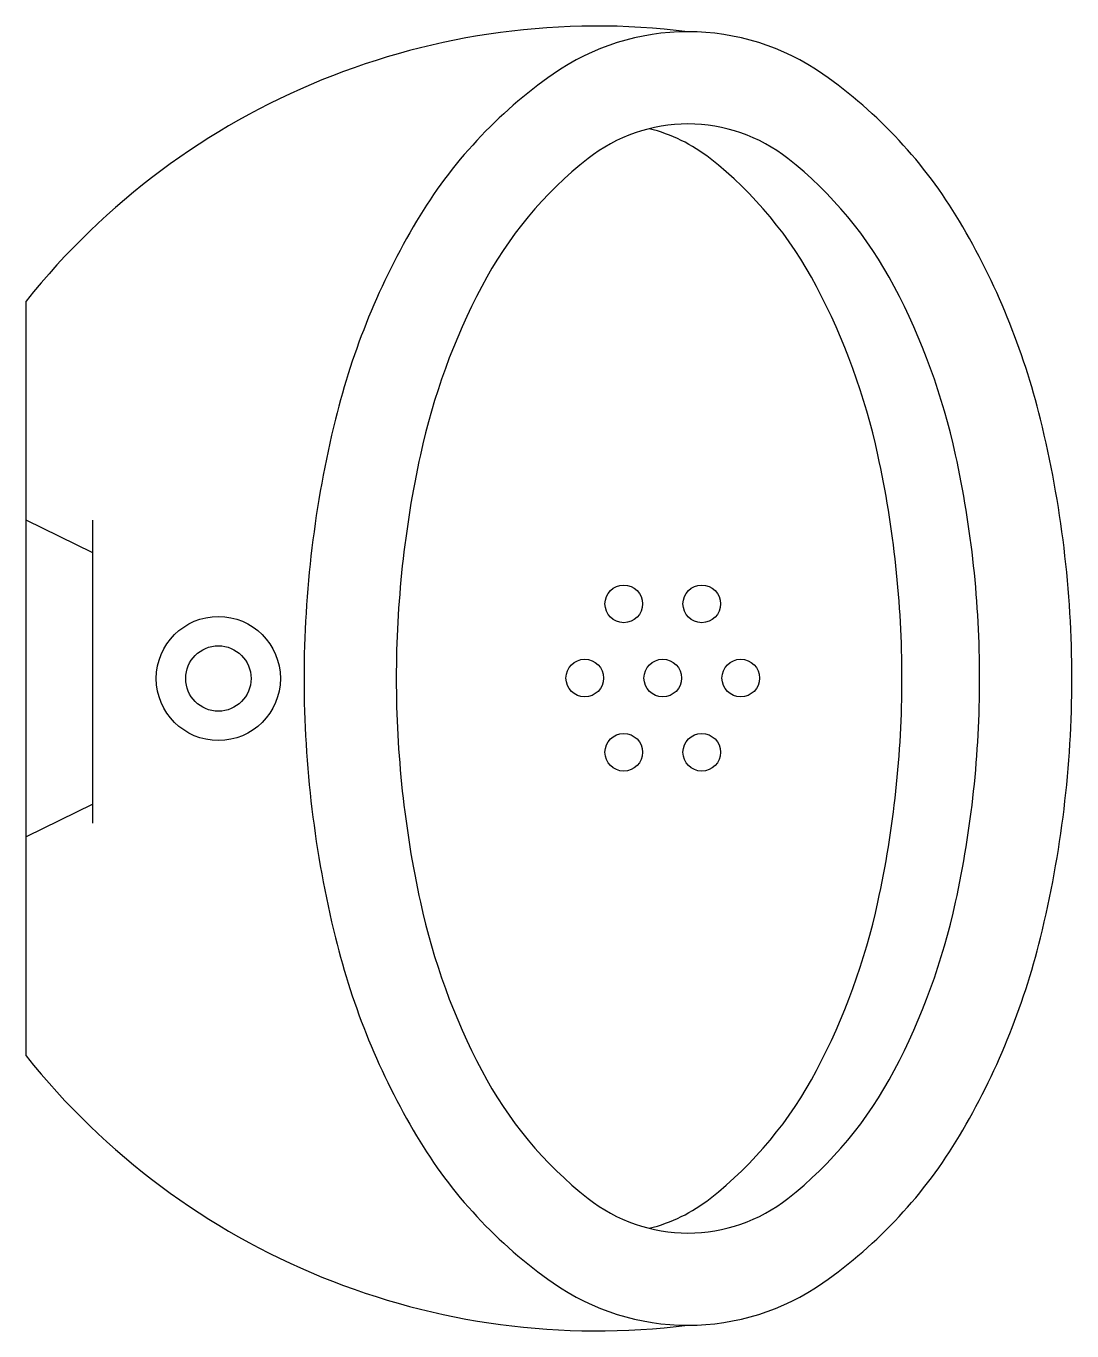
# Model space of a CAD drawing. Header units: millimetres. Extents: x -2969.494 to -2969.211, y 2968.58 to 2968.934.
import ezdxf

# ---------------------------------------------------------------- set-up
doc = ezdxf.new("R2010")
doc.units = ezdxf.units.MM
doc.header["$LTSCALE"] = 10
doc.layers.add('banheiro_louças', color=2, linetype='Continuous')

msp = doc.modelspace()

# ---------------------------------------------------------------- linework, layer by layer
at = {"layer": 'banheiro_louças'}
for p, q in [((-2969.49432, 2968.65444), (-2969.49432, 2968.859)), ((-2969.47627, 2968.79079), (-2969.49432, 2968.7996)), ((-2969.47627, 2968.71752), (-2969.47627, 2968.79967)), ((-2969.47627, 2968.72265), (-2969.49432, 2968.71384))]:
    msp.add_line(p, q, dxfattribs=at)
for points in [[(-2969.31493, 2968.93203, 0.153507), (-2969.35149, 2968.92054, 0.106866), (-2969.38851, 2968.88068, 0.073782), (-2969.41048, 2968.827, 0.060343), (-2969.41899, 2968.75672, 0.060343), (-2969.41048, 2968.68644, 0.073782), (-2969.38851, 2968.63275, 0.106866), (-2969.35149, 2968.5929, 0.153507), (-2969.31493, 2968.58141, 0.153507)], [(-2969.31493, 2968.58141, 0.153507), (-2969.27837, 2968.5929, 0.106866), (-2969.24135, 2968.63275, 0.073782), (-2969.21938, 2968.68644, 0.060343), (-2969.21087, 2968.75672, 0.060343), (-2969.21938, 2968.827, 0.073782), (-2969.24135, 2968.88068, 0.106866), (-2969.27837, 2968.92054, 0.153507), (-2969.31493, 2968.93203, 0.153507)], [(-2969.32546, 2968.60769, 0.10642), (-2969.30891, 2968.61579, 0.105262), (-2969.28009, 2968.65043, 0.067526), (-2969.26347, 2968.69607, 0.053679), (-2969.25694, 2968.75672, 0.053679), (-2969.26347, 2968.81737, 0.067526), (-2969.28009, 2968.86301, 0.105262), (-2969.30891, 2968.89765, 0.10642), (-2969.32546, 2968.90575, 0.168335)]]:
    msp.add_lwpolyline(points, format="xyb", dxfattribs=at)
msp.add_lwpolyline([(-2969.31493, 2968.60641, 0.168335), (-2969.28785, 2968.61579, 0.105262), (-2969.25903, 2968.65043, 0.067526), (-2969.2424, 2968.69607, 0.053679), (-2969.23587, 2968.75672, 0.053679), (-2969.2424, 2968.81737, 0.067526), (-2969.25903, 2968.86301, 0.105262), (-2969.28785, 2968.89765, 0.168335), (-2969.31493, 2968.90703, 0.168335), (-2969.34201, 2968.89765, 0.105262), (-2969.37083, 2968.86301, 0.067526), (-2969.38746, 2968.81737, 0.053679), (-2969.39399, 2968.75672, 0.053679), (-2969.38746, 2968.69607, 0.067526), (-2969.37083, 2968.65043, 0.105262), (-2969.34201, 2968.61579, 0.168335)], format="xyb", close=True, dxfattribs=at)
at = {"layer": 'banheiro_louças', "color": 1}
for centre, radius in [((-2969.33233, 2968.77695), 0.0051), ((-2969.31119, 2968.77695), 0.0051), ((-2969.44221, 2968.75672), 0.01682), ((-2969.44221, 2968.75672), 0.00886), ((-2969.3429, 2968.75684), 0.0051), ((-2969.32176, 2968.75684), 0.0051), ((-2969.30062, 2968.75684), 0.0051), ((-2969.33233, 2968.73672), 0.0051), ((-2969.31119, 2968.73672), 0.0051)]:
    msp.add_circle(centre, radius, dxfattribs=at)
at = {"layer": 'banheiro_louças'}
for centre, start, end in [((-2969.3395, 2968.73556), 82.8709, 141.4332), ((-2969.3395, 2968.77788), 218.5668, 277.1291)]:
    msp.add_arc(centre, 0.19801, start, end, dxfattribs=at)

doc.saveas('drawing.dxf')
